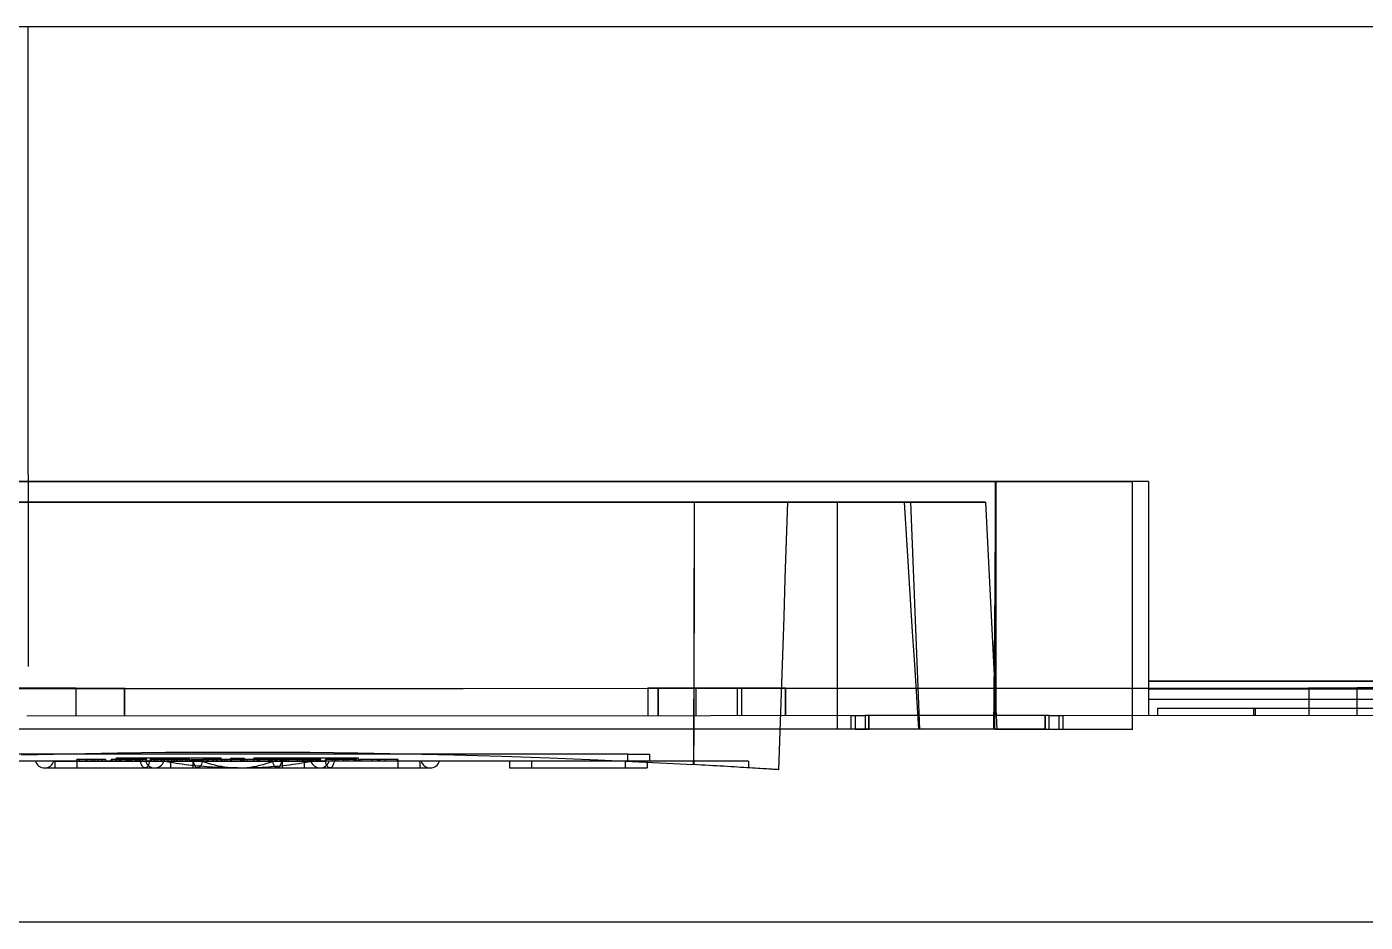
# Model space of a CAD drawing. Extents: x 0 to 320, y 0 to 390.
# Drawn here: x 62.2 to 159.4, y 0 to 65 of the extents above; entities that cross this region are included whole.
import ezdxf

# ---------------------------------------------------------------- set-up
doc = ezdxf.new("R2010")
doc.units = 0
doc.layers.add('-15N-THT. THIẾT BỊ ĐÓNG MỞ', color=40, linetype='CONTINUOUS')

# ---------------------------------------------------------------- blocks, each defined once
blk = doc.blocks.new('06 - N - SC VSD CHIẾU TRÊN ATV630C11~C16N4')
at = {"layer": '-15N-THT. THIẾT BỊ ĐÓNG MỞ'}
for p, q in [((160, 65), (-160, 65)), ((-97.672, 37.143), (-97.685, 65)), ((-97.668, 27.857), (-97.672, 37.143)), ((-149.688, 32.002), (-27.399, 32.002)), ((-16.337, 31.999), (-149.687, 31.999)), ((-137.738, 31.999), (-27.389, 31.999)), ((-27.44, 32.002), (-137.694, 32.002)), ((-27.558, 13.999), (-27.389, 31.999)), ((-27.446, 29.431), (-27.44, 32.002)), ((-27.44, 32.002), (-26.547, 32.002)), ((-25.424, 32.002), (-27.399, 32.002)), ((-27.395, 14.997), (-27.399, 32.002)), ((-25.185, 31.999), (-27.389, 31.999)), ((-26.547, 32.002), (-26.103, 32.002)), ((-26.103, 32.002), (-24.791, 32.002)), ((-24.937, 32.002), (-25.424, 32.002)), ((-24.754, 31.999), (-25.185, 31.999)), ((-23.981, 32.002), (-24.937, 32.002)), ((-24.791, 32.002), (-24.363, 32.002)), ((-24.328, 31.999), (-24.754, 31.999)), ((-24.363, 32.002), (-23.942, 32.002)), ((-23.909, 31.999), (-24.328, 31.999)), ((-23.512, 32.002), (-23.981, 32.002)), ((-23.942, 32.002), (-23.527, 32.002)), ((-23.496, 31.999), (-23.909, 31.999)), ((-23.527, 32.002), (-23.12, 32.002)), ((-23.051, 32.002), (-23.512, 32.002)), ((-23.092, 31.999), (-23.496, 31.999)), ((-23.12, 32.002), (-22.722, 32.002)), ((-22.696, 31.999), (-23.092, 31.999)), ((-22.599, 32.002), (-23.051, 32.002)), ((-22.722, 32.002), (-22.334, 32.002)), ((-22.309, 31.999), (-22.696, 31.999)), ((-22.157, 32.002), (-22.599, 32.002)), ((-22.334, 32.002), (-21.956, 32.002)), ((-21.933, 31.999), (-22.309, 31.999)), ((-21.725, 32.002), (-22.157, 32.002)), ((-21.956, 32.002), (-21.588, 32.002)), ((-21.568, 31.999), (-21.933, 31.999)), ((-21.305, 32.002), (-21.725, 32.002)), ((-21.588, 32.002), (-21.233, 32.002)), ((-21.214, 31.999), (-21.568, 31.999)), ((-20.897, 32.002), (-21.305, 32.002)), ((-21.233, 32.002), (-20.89, 32.002)), ((-20.873, 31.999), (-21.214, 31.999)), ((-20.502, 32.002), (-20.897, 32.002)), ((-20.89, 32.002), (-20.56, 32.002)), ((-20.545, 31.999), (-20.873, 31.999)), ((-20.56, 32.002), (-20.244, 32.002)), ((-20.23, 31.999), (-20.545, 31.999)), ((-20.121, 32.002), (-20.502, 32.002)), ((-20.244, 32.002), (-19.943, 32.002)), ((-19.93, 31.999), (-20.23, 31.999)), ((-19.755, 32.002), (-20.121, 32.002)), ((-19.943, 32.002), (-19.657, 32.002)), ((-19.646, 31.999), (-19.93, 31.999)), ((-19.404, 32.002), (-19.755, 32.002)), ((-19.657, 32.002), (-19.386, 32.002)), ((-19.376, 31.999), (-19.646, 31.999)), ((-19.069, 32.002), (-19.404, 32.002)), ((-19.386, 32.002), (-19.131, 32.002)), ((-19.123, 31.999), (-19.376, 31.999)), ((-19.131, 32.002), (-18.894, 32.002)), ((-18.887, 31.999), (-19.123, 31.999)), ((-18.751, 32.002), (-19.069, 32.002)), ((-18.894, 32.002), (-18.673, 32.002)), ((-18.667, 31.999), (-18.887, 31.999)), ((-18.45, 32.002), (-18.751, 32.002)), ((-18.673, 32.002), (-18.47, 32.002)), ((-18.465, 31.999), (-18.667, 31.999)), ((-18.47, 32.002), (-18.285, 32.002)), ((-18.281, 31.999), (-18.465, 31.999)), ((-18.167, 32.002), (-18.45, 32.002)), ((-18.285, 32.002), (-18.119, 32.002)), ((-18.116, 31.999), (-18.281, 31.999)), ((-17.903, 32.002), (-18.167, 32.002)), ((-18.119, 32.002), (-17.972, 32.002)), ((-17.969, 31.999), (-18.116, 31.999)), ((-17.972, 32.002), (-17.843, 32.002)), ((-17.841, 31.999), (-17.969, 31.999)), ((-17.658, 32.002), (-17.903, 32.002)), ((-17.843, 32.002), (-17.734, 32.002)), ((-17.733, 31.999), (-17.841, 31.999)), ((-17.734, 32.002), (-17.644, 32.002)), ((-17.644, 31.999), (-17.733, 31.999)), ((-17.433, 32.002), (-17.658, 32.002)), ((-17.644, 32.002), (-17.575, 32.002)), ((-17.574, 31.999), (-17.644, 31.999)), ((-17.575, 32.002), (-17.525, 32.002)), ((-17.524, 31.999), (-17.574, 31.999)), ((-17.525, 32.002), (-17.495, 32.002)), ((-17.495, 31.999), (-17.524, 31.999)), ((-17.495, 32.002), (-17.485, 32.002)), ((-17.485, 31.999), (-17.495, 31.999)), ((-17.485, 13.999), (-17.485, 32.002)), ((-17.228, 32.002), (-17.433, 32.002)), ((-17.043, 32.002), (-17.228, 32.002)), ((-16.879, 32.002), (-17.043, 32.002)), ((-16.736, 32.002), (-16.879, 32.002)), ((-16.615, 32.002), (-16.736, 32.002)), ((-16.515, 32.002), (-16.615, 32.002)), ((-16.438, 32.002), (-16.515, 32.002)), ((-16.382, 32.002), (-16.438, 32.002)), ((-16.349, 32.002), (-16.382, 32.002)), ((-16.338, 32.002), (-16.349, 32.002)), ((-16.338, 32.002), (-16.333, 15)), ((-132.5, 30.499), (-32.411, 30.499)), ((-34.083, 30.502), (-130.773, 30.502)), ((-49.285, 30.499), (-115.728, 30.499)), ((-49.346, 11.441), (-49.307, 30.502)), ((-49.307, 30.502), (-47.5, 30.502)), ((-49.292, 27.777), (-49.285, 30.499)), ((-47.483, 30.499), (-49.285, 30.499)), ((-47.5, 30.502), (-47.208, 30.502)), ((-47.192, 30.499), (-47.483, 30.499)), ((-47.208, 30.502), (-46.637, 30.502)), ((-46.623, 30.499), (-47.192, 30.499)), ((-46.637, 30.502), (-46.36, 30.502)), ((-46.347, 30.499), (-46.623, 30.499)), ((-46.36, 30.502), (-46.088, 30.502)), ((-46.076, 30.499), (-46.347, 30.499)), ((-46.088, 30.502), (-45.823, 30.502)), ((-45.812, 30.499), (-46.076, 30.499)), ((-45.823, 30.502), (-45.565, 30.502)), ((-45.555, 30.499), (-45.812, 30.499)), ((-45.565, 30.502), (-45.315, 30.502)), ((-45.305, 30.499), (-45.555, 30.499)), ((-45.315, 30.502), (-45.072, 30.502)), ((-45.063, 30.499), (-45.305, 30.499)), ((-45.072, 30.502), (-44.838, 30.502)), ((-44.83, 30.499), (-45.063, 30.499)), ((-44.838, 30.502), (-44.613, 30.502)), ((-44.606, 30.499), (-44.83, 30.499)), ((-44.613, 30.502), (-44.397, 30.502)), ((-44.391, 30.499), (-44.606, 30.499)), ((-44.397, 30.502), (-44.192, 30.502)), ((-44.186, 30.499), (-44.391, 30.499)), ((-44.192, 30.502), (-43.996, 30.502)), ((-43.991, 30.499), (-44.186, 30.499)), ((-43.996, 30.502), (-43.812, 30.502)), ((-43.807, 30.5), (-43.991, 30.499)), ((-43.812, 30.502), (-43.638, 30.502)), ((-43.634, 30.5), (-43.807, 30.5)), ((-43.638, 30.502), (-43.476, 30.502)), ((-43.472, 30.5), (-43.634, 30.5)), ((-43.476, 30.502), (-43.325, 30.502)), ((-43.322, 30.5), (-43.472, 30.5)), ((-43.325, 30.502), (-43.187, 30.502)), ((-43.184, 30.5), (-43.322, 30.5)), ((-43.187, 30.502), (-43.061, 30.502)), ((-43.059, 30.5), (-43.184, 30.5)), ((-43.061, 30.502), (-42.947, 30.502)), ((-42.945, 30.5), (-43.059, 30.5)), ((-42.947, 30.502), (-42.846, 30.502)), ((-42.845, 30.5), (-42.945, 30.5)), ((-42.846, 30.502), (-42.759, 30.502)), ((-42.758, 30.5), (-42.845, 30.5)), ((-42.759, 30.502), (-42.684, 30.502)), ((-42.684, 30.5), (-42.758, 30.5)), ((-42.684, 30.502), (-42.623, 30.502)), ((-42.623, 30.5), (-42.684, 30.5)), ((-42.623, 30.502), (-42.575, 30.502)), ((-42.575, 30.5), (-42.623, 30.5)), ((-42.608, 27.726), (-42.514, 30.502)), ((-42.575, 30.502), (-42.541, 30.502)), ((-42.541, 30.5), (-42.575, 30.5)), ((-42.541, 30.502), (-42.521, 30.502)), ((-42.521, 30.5), (-42.541, 30.5)), ((-42.521, 30.502), (-42.514, 30.502)), ((-42.514, 30.5), (-42.521, 30.5)), ((-38.935, 30.502), (-38.935, 14.002)), ((-38.935, 30.502), (-28.176, 30.502)), ((-28.176, 30.501), (-38.935, 30.501)), ((-33.29, 30.502), (-34.083, 30.502)), ((-34.083, 30.502), (-33.933, 28.145)), ((-33.623, 30.499), (-32.96, 13.999)), ((-33.028, 30.502), (-33.29, 30.502)), ((-32.007, 30.502), (-33.028, 30.502)), ((-32.411, 30.499), (-32.174, 30.499)), ((-32.174, 30.499), (-31.482, 30.499)), ((-31.761, 30.502), (-32.007, 30.502)), ((-31.284, 30.502), (-31.761, 30.502)), ((-31.482, 30.499), (-31.259, 30.499)), ((-31.053, 30.502), (-31.284, 30.502)), ((-31.259, 30.499), (-30.829, 30.499)), ((-30.829, 30.502), (-31.053, 30.502)), ((-30.611, 30.502), (-30.829, 30.502)), ((-30.829, 30.499), (-30.622, 30.499)), ((-30.622, 30.499), (-30.421, 30.499)), ((-30.4, 30.502), (-30.611, 30.502)), ((-30.421, 30.499), (-30.227, 30.499)), ((-30.196, 30.502), (-30.4, 30.502)), ((-30.227, 30.499), (-30.039, 30.499)), ((-30.001, 30.502), (-30.196, 30.502)), ((-30.039, 30.499), (-29.859, 30.499)), ((-29.813, 30.502), (-30.001, 30.502)), ((-29.859, 30.499), (-29.686, 30.499)), ((-29.634, 30.502), (-29.813, 30.502)), ((-29.686, 30.499), (-29.521, 30.499)), ((-29.465, 30.502), (-29.634, 30.502)), ((-29.521, 30.499), (-29.364, 30.499)), ((-29.304, 30.502), (-29.465, 30.502)), ((-29.364, 30.499), (-29.216, 30.499)), ((-29.153, 30.502), (-29.304, 30.502)), ((-29.216, 30.499), (-29.077, 30.499)), ((-29.012, 30.502), (-29.153, 30.502)), ((-29.077, 30.499), (-28.947, 30.499)), ((-28.881, 30.502), (-29.012, 30.502)), ((-28.947, 30.499), (-28.826, 30.499)), ((-28.761, 30.502), (-28.881, 30.502)), ((-28.826, 30.499), (-28.715, 30.499)), ((-28.651, 30.502), (-28.761, 30.502)), ((-28.715, 30.499), (-28.614, 30.499)), ((-28.552, 30.502), (-28.651, 30.502)), ((-28.614, 30.499), (-28.523, 30.499)), ((-28.465, 30.502), (-28.552, 30.502)), ((-28.523, 30.499), (-28.442, 30.499)), ((-28.388, 30.502), (-28.465, 30.502)), ((-28.442, 30.499), (-28.372, 30.499)), ((-28.324, 30.502), (-28.388, 30.502)), ((-28.372, 30.499), (-28.312, 30.499)), ((-28.27, 30.502), (-28.324, 30.502)), ((-28.312, 30.499), (-28.263, 30.5)), ((-28.229, 30.502), (-28.27, 30.502)), ((-28.263, 30.5), (-28.225, 30.5)), ((-28.199, 30.502), (-28.229, 30.502)), ((-28.225, 30.5), (-28.197, 30.5)), ((-28.181, 30.502), (-28.199, 30.502)), ((-28.197, 30.5), (-28.181, 30.5)), ((-28.176, 30.502), (-28.181, 30.502)), ((-28.181, 30.5), (-28.176, 30.5)), ((-28.176, 30.502), (-28.176, 30.502)), ((-28.176, 30.502), (-27.339, 14.002)), ((-27.458, 24.288), (-27.446, 29.431)), ((-97.664, 18.571), (-97.668, 27.857)), ((-49.3, 25.054), (-49.292, 27.777)), ((-42.702, 24.95), (-42.608, 27.726)), ((-33.933, 28.145), (-33.782, 25.788)), ((-33.782, 25.788), (-33.631, 23.431)), ((-49.307, 22.331), (-49.3, 25.054)), ((-42.795, 22.173), (-42.702, 24.95)), ((-33.631, 23.431), (-33.481, 21.074)), ((-27.464, 21.717), (-27.458, 24.288)), ((-49.315, 19.609), (-49.307, 22.331)), ((-42.889, 19.397), (-42.795, 22.173)), ((-27.47, 19.145), (-27.464, 21.717)), ((-33.481, 21.074), (-33.33, 18.717)), ((-49.322, 16.886), (-49.315, 19.609)), ((-42.983, 16.62), (-42.889, 19.397)), ((-33.33, 18.717), (-33.179, 16.36)), ((-27.483, 14.002), (-27.47, 19.145)), ((-16.333, 17.493), (149.686, 17.576)), ((149.687, 17.575), (-16.333, 17.493)), ((-145.142, 16.93), (144.7, 17.074)), ((-94.185, 16.987), (-117.432, 16.98)), ((-94.185, 15), (-94.185, 17.005)), ((-94.184, 14.973), (-94.185, 16.973)), ((-94.184, 14.972), (-94.185, 16.972)), ((-94.184, 14.972), (-94.185, 16.972)), ((-94.184, 14.976), (-94.184, 16.976)), ((-94.184, 14.976), (-94.184, 16.976)), ((-94.184, 14.975), (-94.184, 16.975)), ((-94.184, 14.975), (-94.184, 16.975)), ((-94.184, 14.974), (-94.184, 16.974)), ((-94.184, 14.974), (-94.184, 16.974)), ((-94.184, 14.973), (-94.184, 16.973)), ((-90.685, 17.006), (-90.685, 15.001)), ((-90.685, 16.973), (-52.685, 16.983)), ((-90.684, 14.974), (-90.685, 16.974)), ((-90.684, 14.973), (-90.685, 16.973)), ((-90.685, 16.973), (-90.684, 14.973)), ((-90.684, 14.973), (-90.685, 16.973)), ((-90.685, 16.973), (-90.684, 14.973)), ((-90.684, 14.977), (-90.684, 16.977)), ((-90.684, 16.977), (-90.684, 14.977)), ((-90.684, 14.977), (-90.684, 16.977)), ((-90.684, 16.977), (-90.684, 14.977)), ((-90.684, 14.976), (-90.684, 16.976)), ((-90.684, 16.976), (-90.684, 14.976)), ((-90.684, 14.976), (-90.684, 16.976)), ((-90.684, 16.976), (-90.684, 14.976)), ((-90.684, 14.975), (-90.684, 16.975)), ((-90.684, 16.975), (-90.684, 14.975)), ((-90.684, 14.975), (-90.684, 16.975)), ((-90.684, 16.975), (-90.684, 14.975)), ((-90.684, 16.974), (-90.684, 14.974)), ((-90.684, 14.974), (-90.684, 16.974)), ((-90.684, 16.974), (-90.684, 14.974)), ((-52.685, 17.016), (-52.685, 15.011)), ((-52.685, 16.984), (-52.684, 14.984)), ((-52.685, 16.984), (-52.684, 14.984)), ((-52.685, 16.983), (-52.684, 14.983)), ((-52.685, 16.983), (-52.684, 14.983)), ((-52.685, 16.983), (-52.684, 14.983)), ((-52.685, 16.983), (-52.684, 14.983)), ((-52.684, 16.987), (-52.684, 14.987)), ((-52.684, 16.987), (-52.684, 14.987)), ((-52.684, 16.987), (-52.684, 14.987)), ((-52.684, 16.987), (-52.684, 14.987)), ((-52.684, 16.986), (-52.684, 14.986)), ((-52.684, 16.986), (-52.684, 14.986)), ((-52.684, 16.986), (-52.684, 14.986)), ((-52.684, 16.986), (-52.684, 14.986)), ((-52.684, 16.985), (-52.684, 14.985)), ((-52.684, 16.985), (-52.684, 14.985)), ((-52.684, 16.985), (-52.684, 14.985)), ((-52.684, 16.985), (-52.684, 14.985)), ((-52.684, 16.984), (-52.684, 14.984)), ((-52.684, 16.984), (-52.684, 14.984)), ((-51.932, 15.007), (-51.933, 17.007)), ((-51.933, 17.006), (-51.932, 15.006)), ((-49.33, 14.164), (-49.322, 16.886)), ((-49.185, 15.013), (-49.185, 17.017)), ((-49.185, 15.012), (-49.185, 17.013)), ((-46.185, 16.999), (-49.185, 16.998)), ((-49.184, 14.985), (-49.185, 16.985)), ((-49.184, 14.984), (-49.185, 16.984)), ((-49.184, 14.984), (-49.185, 16.984)), ((-49.184, 14.988), (-49.184, 16.988)), ((-49.184, 14.988), (-49.184, 16.988)), ((-49.184, 14.987), (-49.184, 16.987)), ((-49.184, 14.987), (-49.184, 16.987)), ((-49.184, 14.986), (-49.184, 16.986)), ((-49.184, 14.986), (-49.184, 16.986)), ((-49.184, 14.985), (-49.184, 16.985)), ((-46.185, 15.013), (-46.185, 17.018)), ((-46.184, 14.985), (-46.185, 16.985)), ((-46.184, 14.985), (-46.185, 16.985)), ((-46.184, 14.984), (-46.185, 16.984)), ((-46.184, 14.989), (-46.184, 16.989)), ((-46.184, 14.988), (-46.184, 16.988)), ((-46.184, 14.988), (-46.184, 16.988)), ((-46.184, 14.987), (-46.184, 16.987)), ((-46.184, 14.987), (-46.184, 16.987)), ((-46.184, 14.986), (-46.184, 16.986)), ((-46.184, 14.986), (-46.184, 16.986)), ((-45.85, 15.008), (-45.85, 17.008)), ((-43.077, 13.844), (-42.983, 16.62)), ((-42.685, 17.019), (-42.685, 15.013)), ((-42.685, 16.985), (-4.685, 16.995)), ((-42.684, 14.986), (-42.685, 16.986)), ((-42.685, 16.986), (-42.684, 14.986)), ((-42.684, 14.986), (-42.685, 16.986)), ((-42.685, 16.986), (-42.684, 14.986)), ((-42.684, 14.985), (-42.685, 16.985)), ((-42.685, 16.985), (-42.684, 14.985)), ((-42.684, 14.99), (-42.684, 16.99)), ((-42.684, 16.99), (-42.684, 14.99)), ((-42.684, 14.989), (-42.684, 16.989)), ((-42.684, 16.989), (-42.684, 14.989)), ((-42.684, 14.989), (-42.684, 16.989)), ((-42.684, 16.989), (-42.684, 14.989)), ((-42.684, 14.988), (-42.684, 16.988)), ((-42.684, 16.988), (-42.684, 14.988)), ((-42.684, 14.988), (-42.684, 16.988)), ((-42.684, 16.988), (-42.684, 14.988)), ((-42.684, 14.987), (-42.684, 16.987)), ((-42.684, 16.987), (-42.684, 14.987)), ((-42.684, 14.987), (-42.684, 16.987)), ((-42.684, 16.987), (-42.684, 14.987)), ((149.687, 16.99), (-16.333, 16.907)), ((-4.685, 17.029), (-4.685, 15.023)), ((-4.685, 16.996), (-4.684, 14.996)), ((-4.685, 16.996), (-4.684, 14.996)), ((-4.685, 16.996), (-4.684, 14.996)), ((-4.685, 16.996), (-4.684, 14.996)), ((-4.685, 16.995), (-4.684, 14.995)), ((-4.685, 16.995), (-4.684, 14.995)), ((-4.684, 17), (-4.684, 15)), ((-4.684, 17), (-4.684, 15)), ((-4.684, 16.999), (-4.684, 14.999)), ((-4.684, 16.999), (-4.684, 14.999)), ((-4.684, 16.999), (-4.684, 14.999)), ((-4.684, 16.999), (-4.684, 14.999)), ((-4.684, 16.998), (-4.684, 14.998)), ((-4.684, 16.998), (-4.684, 14.998)), ((-4.684, 16.998), (-4.684, 14.998)), ((-4.684, 16.998), (-4.684, 14.998)), ((-4.684, 16.997), (-4.684, 14.997)), ((-4.684, 16.997), (-4.684, 14.997)), ((-4.684, 16.997), (-4.684, 14.997)), ((-4.684, 16.997), (-4.684, 14.997)), ((-1.185, 15.024), (-1.185, 17.03)), ((-1.185, 15.025), (-1.185, 17.028)), ((1.815, 17.012), (-1.185, 17.011)), ((-1.184, 14.997), (-1.185, 16.997)), ((-1.184, 14.997), (-1.185, 16.997)), ((-1.184, 14.996), (-1.185, 16.996)), ((-1.184, 15.001), (-1.184, 17.001)), ((-1.184, 15), (-1.184, 17)), ((-1.184, 15), (-1.184, 17)), ((-1.184, 14.999), (-1.184, 16.999)), ((-1.184, 14.999), (-1.184, 16.999)), ((-1.184, 14.998), (-1.184, 16.998)), ((-1.184, 14.998), (-1.184, 16.998)), ((-33.179, 16.36), (-33.029, 14.002)), ((149.687, 16.247), (-16.333, 16.164)), ((98.411, 15.02), (-97.782, 14.968)), ((-37.935, 15.002), (-37.935, 14.001)), ((-37.635, 15.001), (-37.635, 15.002)), ((-37.635, 15.002), (-37.635, 14.001)), ((-36.915, 15.001), (-36.915, 14.001)), ((-36.901, 15.002), (-36.901, 14.002)), ((-23.559, 15.002), (-36.901, 15.002)), ((-36.642, 15.001), (-36.642, 14.001)), ((-36.636, 14.002), (-36.636, 15.002)), ((-23.824, 15.002), (-23.824, 14.002)), ((-23.824, 14.001), (-23.824, 15.001)), ((-23.559, 15.002), (-23.559, 14.002)), ((-23.531, 14.001), (-23.531, 15.001)), ((-22.835, 15.002), (-22.835, 14.001)), ((-22.535, 14.001), (-22.535, 15.002)), ((-16.332, 15.005), (-16.332, 15.005)), ((-15.685, 15.511), (-15.685, 15.011)), ((-15.685, 15.511), (-15.685, 15.511)), ((-15.685, 15.011), (-15.685, 15.011)), ((-8.712, 15.514), (-8.712, 15.014)), ((9.319, 15.517), (-8.589, 15.513)), ((-8.589, 15.513), (-8.589, 15.013)), ((-27.483, 14.002), (-137.653, 14.002)), ((-49.337, 11.441), (-49.33, 14.164)), ((-43.171, 11.068), (-43.077, 13.844)), ((-23.824, 14.002), (-36.636, 14.002)), ((-27.483, 14.002), (-25.697, 14.002)), ((-27.339, 14.002), (-27.339, 14.002)), ((-25.697, 14.002), (-25.258, 14.002)), ((-25.258, 14.002), (-23.553, 14.002)), ((-23.553, 14.002), (-23.145, 14.002)), ((-23.145, 14.002), (-22.355, 14.002)), ((-22.355, 14.002), (-21.975, 14.002)), ((-21.975, 14.002), (-21.249, 14.002)), ((-21.249, 14.002), (-20.905, 14.002)), ((-20.905, 14.002), (-20.574, 14.002)), ((-20.574, 14.002), (-20.256, 14.002)), ((-20.256, 14.002), (-19.954, 14.002)), ((-19.954, 14.002), (-19.666, 14.002)), ((-19.666, 14.002), (-19.394, 14.002)), ((-19.394, 14.002), (-19.139, 14.002)), ((-19.139, 14.002), (-18.9, 14.002)), ((-18.9, 14.002), (-18.678, 14.002)), ((-18.678, 14.002), (-18.475, 14.002)), ((-18.475, 14.002), (-18.289, 14.002)), ((-18.289, 14.002), (-18.122, 14.002)), ((-18.122, 14.002), (-17.974, 14.002)), ((-17.974, 14.002), (-17.845, 14.002)), ((-17.845, 14.002), (-17.735, 14.002)), ((-17.735, 14.002), (-17.645, 14.002)), ((-17.645, 14.002), (-17.575, 14.002)), ((-17.575, 14.002), (-17.525, 14.002)), ((-17.525, 14.002), (-17.495, 14.002)), ((-17.495, 14.002), (-17.485, 14.002)), ((-47.311, 11.702), (-117.649, 11.702)), ((-54.138, 12.202), (-110.809, 12.202)), ((-98.166, 12.152), (-94.678, 12.233)), ((-95.814, 11.7), (-95.797, 11.7)), ((-95.797, 11.7), (-95.748, 11.7)), ((-95.748, 11.7), (-95.666, 11.7)), ((-95.735, 11.701), (-95.735, 11.701)), ((-95.735, 11.701), (-95.735, 11.201)), ((-95.666, 11.7), (-95.552, 11.7)), ((-95.552, 11.7), (-95.406, 11.7)), ((-95.406, 11.7), (-95.228, 11.7)), ((-95.228, 11.7), (-95.018, 11.7)), ((-95.018, 11.7), (-94.778, 11.7)), ((-94.778, 11.7), (-94.508, 11.7)), ((-94.678, 12.233), (-91.19, 12.294)), ((-94.508, 11.7), (-94.208, 11.7)), ((-94.208, 11.7), (-93.879, 11.7)), ((-93.168, 11.802), (-94.157, 11.802)), ((-94.157, 11.702), (-94.157, 11.802)), ((-94.135, 11.701), (-94.135, 11.201)), ((-93.942, 11.702), (-93.942, 11.802)), ((-93.879, 11.7), (-93.522, 11.7)), ((-93.522, 11.7), (-93.138, 11.7)), ((-93.459, 11.802), (-93.459, 11.802)), ((-93.459, 11.802), (-93.459, 11.802)), ((-93.459, 11.802), (-93.459, 11.802)), ((-93.459, 11.702), (-93.459, 11.802)), ((-93.459, 11.702), (-93.459, 11.702)), ((-93.427, 11.702), (-93.427, 11.802)), ((-93.427, 11.802), (-93.427, 11.802)), ((-93.427, 11.702), (-93.427, 11.702)), ((-93.427, 11.702), (-93.427, 11.702)), ((-93.138, 11.802), (-93.168, 11.802)), ((-92.834, 11.802), (-93.138, 11.802)), ((-93.138, 11.7), (-92.728, 11.7)), ((-93.037, 11.702), (-93.037, 11.802)), ((-92.868, 11.702), (-92.868, 11.802)), ((-92.834, 11.802), (-92.834, 11.802)), ((-92.834, 11.802), (-92.834, 11.802)), ((-92.834, 11.802), (-92.834, 11.802)), ((-92.834, 11.802), (-92.834, 11.802)), ((-92.834, 11.802), (-92.834, 11.802)), ((-92.834, 11.802), (-92.834, 11.802)), ((-92.051, 11.802), (-92.834, 11.802)), ((-92.834, 11.702), (-92.834, 11.802)), ((-92.834, 11.702), (-92.834, 11.702)), ((-92.834, 11.702), (-92.834, 11.702)), ((-92.834, 11.702), (-92.834, 11.702)), ((-92.834, 11.702), (-92.834, 11.702)), ((-92.834, 11.702), (-92.834, 11.702)), ((-92.834, 11.702), (-92.834, 11.702)), ((-92.728, 11.7), (-92.293, 11.7)), ((-92.607, 11.702), (-92.607, 11.802)), ((-92.322, 11.702), (-92.322, 11.802)), ((-92.293, 11.7), (-91.833, 11.7)), ((-92.051, 11.802), (-92.051, 11.802)), ((-92.051, 11.802), (-92.051, 11.802)), ((-92.051, 11.802), (-92.051, 11.802)), ((-92.051, 11.802), (-92.051, 11.802)), ((-92.051, 11.702), (-92.051, 11.802)), ((-92.051, 11.702), (-92.051, 11.702)), ((-92.051, 11.702), (-92.051, 11.702)), ((-92.051, 11.702), (-92.051, 11.702)), ((-92.051, 11.702), (-92.051, 11.702)), ((-91.833, 11.7), (-91.35, 11.7)), ((-91.611, 11.802), (-91.665, 11.802)), ((-91.665, 11.702), (-91.665, 11.802)), ((-91.664, 11.702), (-91.664, 11.802)), ((-91.621, 11.702), (-91.621, 11.802)), ((-91.591, 11.802), (-91.611, 11.802)), ((-91.607, 11.702), (-91.607, 11.802)), ((-91.599, 11.702), (-91.599, 11.802)), ((-91.187, 11.802), (-91.591, 11.802)), ((-91.59, 11.802), (-91.59, 11.802)), ((-91.59, 11.802), (-91.59, 11.802)), ((-91.59, 11.802), (-91.59, 11.802)), ((-91.59, 11.802), (-91.59, 11.802)), ((-91.59, 11.702), (-91.59, 11.802)), ((-91.59, 11.702), (-91.59, 11.702)), ((-91.59, 11.702), (-91.59, 11.702)), ((-91.59, 11.702), (-91.59, 11.702)), ((-91.35, 11.7), (-90.846, 11.7)), ((-91.312, 11.802), (-91.312, 11.802)), ((-91.312, 11.802), (-91.312, 11.802)), ((-91.312, 11.802), (-91.312, 11.802)), ((-91.312, 11.802), (-91.312, 11.802)), ((-91.312, 11.702), (-91.312, 11.802)), ((-91.312, 11.702), (-91.312, 11.702)), ((-91.312, 11.702), (-91.312, 11.702)), ((-91.312, 11.702), (-91.312, 11.702)), ((-91.297, 11.702), (-91.297, 11.802)), ((-91.289, 11.702), (-91.289, 11.802)), ((-91.274, 11.9), (-91.285, 11.9)), ((-91.285, 11.7), (-91.285, 11.9)), ((-90.938, 11.9), (-91.274, 11.9)), ((-91.274, 11.7), (-91.274, 11.9)), ((-91.19, 12.294), (-87.702, 12.335)), ((-91.128, 11.802), (-91.187, 11.802)), ((-89.635, 11.802), (-91.128, 11.802)), ((-91.062, 11.7), (-91.062, 11.9)), ((-90.975, 11.702), (-90.975, 11.802)), ((-90.975, 11.702), (-90.675, 11.702)), ((-90.348, 11.9), (-90.938, 11.9)), ((-90.938, 11.7), (-90.938, 11.9)), ((-90.675, 11.702), (-90.644, 11.702)), ((-90.644, 11.702), (-90.217, 11.702)), ((-90.573, 11.702), (-90.573, 11.802)), ((-89.392, 11.9), (-90.513, 11.9)), ((-90.513, 11.7), (-90.513, 11.9)), ((-90.508, 11.702), (-90.508, 11.802)), ((-90.426, 11.702), (-90.426, 11.802)), ((-90.378, 11.702), (-90.378, 11.802)), ((-90.358, 11.7), (-90.358, 11.9)), ((-90.348, 11.7), (-90.348, 11.9)), ((-90.237, 11.702), (-90.237, 11.802)), ((-90.217, 11.702), (-90.187, 11.702)), ((-90.187, 11.702), (-89.892, 11.702)), ((-90.185, 11.7), (-90.185, 11.9)), ((-90.165, 11.702), (-90.165, 11.802)), ((-89.892, 11.702), (-89.892, 11.802)), ((-89.892, 11.7), (-89.265, 11.7)), ((-89.876, 11.702), (-89.876, 11.802)), ((-89.822, 11.802), (-89.822, 11.802)), ((-89.822, 11.802), (-89.822, 11.802)), ((-89.822, 11.802), (-89.822, 11.802)), ((-89.822, 11.802), (-89.822, 11.802)), ((-89.822, 11.702), (-89.822, 11.802)), ((-89.822, 11.702), (-89.822, 11.702)), ((-89.822, 11.702), (-89.822, 11.702)), ((-89.822, 11.702), (-89.822, 11.702)), ((-89.822, 11.702), (-89.822, 11.702)), ((-89.764, 11.7), (-89.764, 11.9)), ((-89.564, 11.802), (-89.635, 11.802)), ((-89.609, 11.7), (-89.609, 11.9)), ((-89.127, 11.802), (-89.564, 11.802)), ((-89.545, 11.802), (-89.545, 11.802)), ((-89.545, 11.802), (-89.545, 11.802)), ((-89.545, 11.802), (-89.545, 11.802)), ((-89.545, 11.802), (-89.545, 11.802)), ((-89.545, 11.702), (-89.545, 11.802)), ((-89.545, 11.702), (-89.545, 11.702)), ((-89.545, 11.702), (-89.545, 11.702)), ((-89.545, 11.702), (-89.545, 11.702)), ((-88.817, 11.9), (-89.392, 11.9)), ((-89.387, 11.7), (-89.387, 11.9)), ((-89.265, 11.7), (-88.617, 11.7)), ((-89.104, 11.802), (-89.127, 11.802)), ((-89.064, 11.802), (-89.104, 11.802)), ((-89.064, 11.702), (-89.064, 11.802)), ((-88.829, 11.802), (-88.829, 11.802)), ((-88.829, 11.802), (-88.829, 11.802)), ((-88.829, 11.802), (-88.829, 11.802)), ((-88.758, 11.802), (-88.829, 11.802)), ((-88.829, 11.702), (-88.829, 11.802)), ((-88.829, 11.702), (-88.829, 11.702)), ((-87.645, 11.9), (-88.817, 11.9)), ((-88.735, 11.802), (-88.758, 11.802)), ((-88.758, 11.702), (-88.758, 11.802)), ((-88.758, 11.802), (-88.758, 11.802)), ((-88.758, 11.702), (-88.758, 11.702)), ((-88.758, 11.702), (-88.758, 11.702)), ((-88.758, 11.702), (-88.758, 11.702)), ((-87.952, 11.802), (-88.735, 11.802)), ((-88.735, 11.702), (-88.735, 11.802)), ((-88.617, 11.7), (-87.95, 11.7)), ((-88.512, 11.702), (-88.512, 11.802)), ((-88.49, 11.702), (-88.49, 11.802)), ((-88.311, 11.802), (-88.311, 11.802)), ((-88.311, 11.802), (-88.311, 11.802)), ((-88.311, 11.802), (-88.311, 11.802)), ((-88.311, 11.802), (-88.311, 11.802)), ((-88.311, 11.702), (-88.311, 11.802)), ((-88.311, 11.702), (-88.311, 11.702)), ((-88.311, 11.702), (-88.311, 11.702)), ((-88.311, 11.702), (-88.311, 11.702)), ((-88.311, 11.702), (-88.311, 11.702)), ((-88.033, 11.802), (-88.033, 11.802)), ((-88.033, 11.802), (-88.033, 11.802)), ((-88.033, 11.802), (-88.033, 11.802)), ((-88.033, 11.702), (-88.033, 11.802)), ((-88.033, 11.702), (-88.033, 11.702)), ((-88.033, 11.702), (-88.033, 11.702)), ((-88.033, 11.702), (-88.033, 11.702)), ((-86.614, 11.802), (-87.952, 11.802)), ((-87.952, 11.702), (-87.952, 11.802)), ((-87.952, 11.702), (-87.952, 11.702)), ((-87.952, 11.702), (-86.894, 11.702)), ((-87.952, 11.702), (-87.952, 11.702)), ((-87.95, 11.7), (-86.568, 11.7)), ((-77.146, 11.67), (-87.823, 11.67)), ((-87.603, 11.632), (-87.823, 11.67)), ((-87.787, 11.702), (-87.787, 11.802)), ((-87.702, 12.335), (-84.214, 12.355)), ((-87.048, 11.9), (-87.645, 11.9)), ((-87.513, 11.702), (-87.513, 11.802)), ((-87.335, 11.701), (-87.335, 11.201)), ((-87.259, 11.702), (-87.259, 11.802)), ((-87.073, 11.802), (-87.073, 11.802)), ((-87.073, 11.802), (-87.073, 11.802)), ((-87.073, 11.802), (-87.073, 11.802)), ((-87.073, 11.702), (-87.073, 11.802)), ((-87.073, 11.702), (-87.073, 11.702)), ((-83.666, 11.9), (-87.048, 11.9)), ((-87.042, 11.702), (-87.042, 11.802)), ((-87.042, 11.702), (-87.042, 11.702)), ((-87.042, 11.702), (-87.042, 11.702)), ((-86.894, 11.702), (-86.891, 11.702)), ((-86.891, 11.702), (-86.887, 11.702)), ((-86.887, 11.702), (-86.887, 11.802)), ((-86.834, 11.702), (-86.834, 11.802)), ((-86.653, 11.702), (-86.653, 11.802)), ((-86.55, 11.802), (-86.614, 11.802)), ((-86.568, 11.7), (-85.857, 11.7)), ((-86.143, 11.802), (-86.55, 11.802)), ((-86.484, 11.702), (-86.484, 11.802)), ((-86.221, 11.702), (-86.221, 11.802)), ((-86.126, 11.802), (-86.143, 11.802)), ((-86.097, 11.802), (-86.126, 11.802)), ((-85.966, 11.802), (-86.122, 11.802)), ((-86.097, 11.702), (-86.097, 11.802)), ((-85.956, 11.802), (-85.966, 11.802)), ((-85.938, 11.802), (-85.956, 11.802)), ((-85.938, 11.702), (-85.938, 11.802)), ((-85.857, 11.7), (-83.67, 11.7)), ((-85.834, 11.802), (-85.782, 11.802)), ((-85.834, 11.702), (-85.834, 11.802)), ((-85.814, 11.702), (-85.814, 11.802)), ((-85.782, 11.802), (-85.768, 11.802)), ((-85.777, 11.802), (-85.777, 11.802)), ((-85.777, 11.802), (-85.777, 11.802)), ((-85.777, 11.802), (-85.777, 11.802)), ((-85.777, 11.802), (-85.777, 11.802)), ((-85.777, 11.702), (-85.777, 11.802)), ((-85.777, 11.702), (-85.777, 11.702)), ((-85.777, 11.702), (-85.777, 11.702)), ((-85.777, 11.702), (-85.777, 11.702)), ((-85.777, 11.702), (-85.777, 11.702)), ((-85.768, 11.802), (-85.214, 11.802)), ((-85.734, 11.701), (-85.734, 11.701)), ((-85.734, 11.701), (-85.734, 11.201)), ((-85.223, 11.702), (-85.223, 11.802)), ((-85.214, 11.802), (-85.188, 11.802)), ((-85.198, 11.702), (-85.198, 11.802)), ((-85.188, 11.802), (-84.939, 11.802)), ((-84.814, 11.589), (-85.044, 11.67)), ((-84.695, 11.802), (-84.999, 11.802)), ((-84.995, 11.802), (-84.995, 11.802)), ((-84.995, 11.802), (-84.995, 11.802)), ((-84.995, 11.802), (-84.995, 11.802)), ((-84.995, 11.702), (-84.995, 11.802)), ((-84.995, 11.702), (-84.995, 11.702)), ((-84.995, 11.702), (-84.995, 11.702)), ((-84.995, 11.702), (-84.995, 11.702)), ((-84.995, 11.702), (-84.995, 11.702)), ((-84.959, 11.702), (-84.959, 11.802)), ((-84.945, 11.702), (-84.945, 11.802)), ((-84.945, 11.702), (-84.236, 11.702)), ((-84.939, 11.702), (-84.939, 11.802)), ((-84.64, 11.802), (-84.694, 11.802)), ((-84.694, 11.702), (-84.694, 11.802)), ((-84.692, 11.702), (-84.692, 11.802)), ((-84.649, 11.702), (-84.649, 11.802)), ((-84.62, 11.802), (-84.64, 11.802)), ((-84.634, 11.702), (-84.634, 11.802)), ((-84.216, 11.802), (-84.62, 11.802)), ((-84.616, 11.702), (-84.616, 11.802)), ((-84.236, 11.702), (-84.236, 11.802)), ((-84.23, 11.702), (-84.23, 11.802)), ((-84.157, 11.802), (-84.216, 11.802)), ((-84.214, 12.355), (-80.725, 12.355)), ((-82.664, 11.802), (-84.157, 11.802)), ((-84.001, 11.702), (-84.001, 11.802)), ((-84.001, 11.702), (-83.703, 11.702)), ((-83.992, 11.7), (-83.992, 11.9)), ((-83.953, 11.702), (-83.953, 11.802)), ((-83.952, 11.702), (-83.952, 11.802)), ((-83.94, 11.7), (-83.94, 11.9)), ((-83.703, 11.702), (-83.673, 11.702)), ((-83.673, 11.702), (-83.246, 11.702)), ((-83.666, 11.7), (-83.666, 11.9)), ((-83.538, 11.702), (-83.538, 11.802)), ((-83.408, 11.702), (-83.408, 11.802)), ((-83.246, 11.702), (-83.215, 11.702)), ((-83.237, 11.802), (-83.237, 11.802)), ((-83.237, 11.802), (-83.237, 11.802)), ((-83.237, 11.802), (-83.237, 11.802)), ((-83.237, 11.802), (-83.237, 11.802)), ((-83.237, 11.702), (-83.237, 11.802)), ((-83.237, 11.702), (-83.237, 11.702)), ((-83.237, 11.702), (-83.237, 11.702)), ((-83.237, 11.702), (-83.237, 11.702)), ((-83.237, 11.702), (-83.237, 11.702)), ((-83.215, 11.702), (-82.92, 11.702)), ((-82.985, 11.9), (-82.985, 11.7)), ((-82.958, 11.802), (-82.958, 11.802)), ((-82.958, 11.802), (-82.958, 11.802)), ((-82.958, 11.802), (-82.958, 11.802)), ((-82.958, 11.802), (-82.958, 11.802)), ((-82.958, 11.702), (-82.958, 11.802)), ((-82.958, 11.702), (-82.958, 11.702)), ((-82.958, 11.702), (-82.958, 11.702)), ((-82.958, 11.702), (-82.958, 11.702)), ((-82.958, 11.702), (-82.958, 11.702)), ((-82.921, 11.7), (-79.218, 11.7)), ((-82.92, 11.702), (-82.92, 11.802)), ((-82.904, 11.702), (-82.904, 11.802)), ((-82.593, 11.802), (-82.664, 11.802)), ((-82.155, 11.802), (-82.593, 11.802)), ((-82.243, 11.802), (-82.243, 11.802)), ((-82.243, 11.802), (-82.243, 11.802)), ((-82.243, 11.702), (-82.243, 11.802)), ((-82.243, 11.702), (-82.243, 11.702)), ((-82.216, 11.802), (-82.216, 11.802)), ((-82.216, 11.702), (-82.216, 11.802)), ((-82.216, 11.702), (-82.216, 11.702)), ((-82.216, 11.702), (-82.216, 11.702)), ((-82.216, 11.702), (-82.216, 11.702)), ((-82.184, 11.802), (-82.184, 11.802)), ((-82.184, 11.702), (-82.184, 11.802)), ((-82.184, 11.702), (-82.184, 11.702)), ((-82.132, 11.802), (-82.155, 11.802)), ((-82.093, 11.802), (-82.132, 11.802)), ((-81.783, 11.802), (-82.093, 11.802)), ((-82.093, 11.702), (-82.093, 11.802)), ((-81.985, 11.9), (-81.985, 11.7)), ((-81.783, 11.802), (-81.783, 11.802)), ((-81.783, 11.802), (-81.783, 11.802)), ((-81.783, 11.802), (-81.783, 11.802)), ((-81.782, 11.802), (-81.783, 11.802)), ((-81.783, 11.702), (-81.783, 11.802)), ((-81.783, 11.702), (-81.783, 11.702)), ((-81.783, 11.702), (-81.783, 11.702)), ((-81.528, 11.802), (-81.782, 11.802)), ((-81.488, 11.802), (-81.528, 11.802)), ((-80.243, 11.802), (-81.488, 11.802)), ((-81.306, 11.802), (-81.306, 11.802)), ((-81.306, 11.802), (-81.306, 11.802)), ((-81.306, 11.802), (-81.306, 11.802)), ((-81.306, 11.702), (-81.306, 11.802)), ((-81.306, 11.702), (-81.306, 11.702)), ((-81.306, 11.702), (-81.306, 11.702)), ((-81.306, 11.702), (-81.306, 11.702)), ((-81.306, 11.702), (-81.306, 11.702)), ((-77.711, 11.9), (-81.303, 11.9)), ((-81.303, 11.7), (-81.303, 11.9)), ((-81.029, 11.7), (-81.029, 11.9)), ((-81.002, 11.802), (-81.002, 11.802)), ((-81.002, 11.802), (-81.002, 11.802)), ((-81.002, 11.802), (-81.002, 11.802)), ((-81.002, 11.802), (-81.002, 11.802)), ((-81.002, 11.702), (-81.002, 11.702)), ((-81.002, 11.702), (-81.002, 11.702)), ((-81.002, 11.702), (-81.002, 11.702)), ((-81.002, 11.702), (-81.002, 11.702)), ((-81.001, 11.702), (-81.001, 11.802)), ((-81.001, 11.702), (-81.001, 11.702)), ((-81.001, 11.702), (-81.001, 11.702)), ((-81.001, 11.702), (-81.001, 11.702)), ((-80.977, 11.7), (-80.977, 11.9)), ((-80.876, 11.702), (-80.876, 11.802)), ((-80.725, 12.355), (-77.237, 12.334)), ((-80.196, 11.802), (-80.243, 11.802)), ((-80.168, 11.802), (-80.197, 11.802)), ((-80.197, 11.702), (-80.197, 11.802)), ((-80.065, 11.802), (-80.196, 11.802)), ((-80.144, 11.802), (-80.168, 11.802)), ((-80.158, 11.702), (-80.158, 11.802)), ((-80.156, 11.589), (-79.925, 11.67)), ((-79.597, 11.802), (-80.144, 11.802)), ((-80.065, 11.802), (-80.065, 11.802)), ((-80.065, 11.802), (-80.065, 11.702)), ((-80.065, 11.802), (-80.065, 11.802)), ((-79.282, 11.802), (-80.065, 11.802)), ((-80.065, 11.802), (-80.065, 11.802)), ((-80.065, 11.802), (-80.065, 11.802)), ((-80.065, 11.702), (-80.065, 11.702)), ((-80.065, 11.702), (-80.065, 11.702)), ((-80.065, 11.702), (-80.065, 11.702)), ((-80.065, 11.702), (-80.065, 11.702)), ((-80.065, 11.702), (-80.065, 11.702)), ((-80.064, 11.802), (-80.064, 11.702)), ((-79.929, 11.702), (-79.929, 11.802)), ((-79.738, 11.702), (-79.738, 11.802)), ((-79.687, 11.702), (-79.687, 11.802)), ((-79.687, 11.702), (-78.93, 11.702)), ((-79.509, 11.802), (-79.597, 11.802)), ((-79.59, 11.702), (-79.59, 11.802)), ((-78.58, 11.802), (-79.509, 11.802)), ((-79.388, 11.702), (-79.388, 11.802)), ((-79.356, 11.702), (-79.356, 11.802)), ((-79.303, 11.702), (-79.303, 11.802)), ((-79.282, 11.802), (-79.282, 11.802)), ((-79.282, 11.802), (-79.282, 11.802)), ((-79.282, 11.802), (-79.282, 11.802)), ((-79.282, 11.702), (-79.282, 11.802)), ((-79.282, 11.702), (-79.282, 11.702)), ((-79.282, 11.702), (-79.282, 11.702)), ((-79.282, 11.702), (-79.282, 11.702)), ((-79.282, 11.702), (-79.282, 11.702)), ((-79.235, 11.701), (-79.235, 11.701)), ((-79.235, 11.701), (-79.235, 11.201)), ((-79.234, 11.702), (-79.234, 11.802)), ((-79.218, 11.7), (-78.499, 11.7)), ((-79.143, 11.702), (-79.143, 11.802)), ((-79.132, 11.702), (-79.132, 11.802)), ((-79.029, 11.702), (-79.029, 11.802)), ((-78.93, 11.702), (-78.93, 11.802)), ((-78.93, 11.702), (-78.227, 11.702)), ((-78.913, 11.802), (-78.913, 11.802)), ((-78.913, 11.802), (-78.913, 11.802)), ((-78.913, 11.802), (-78.913, 11.802)), ((-78.911, 11.802), (-78.913, 11.802)), ((-78.913, 11.702), (-78.913, 11.802)), ((-78.913, 11.702), (-78.913, 11.702)), ((-78.913, 11.702), (-78.913, 11.702)), ((-78.913, 11.702), (-78.913, 11.702)), ((-78.67, 11.802), (-78.911, 11.802)), ((-78.779, 11.702), (-78.779, 11.802)), ((-78.626, 11.802), (-78.67, 11.802)), ((-77.375, 11.802), (-78.626, 11.802)), ((-78.49, 11.802), (-78.58, 11.802)), ((-77.439, 11.802), (-78.49, 11.802)), ((-78.227, 11.702), (-78.189, 11.702)), ((-78.189, 11.702), (-77.989, 11.702)), ((-78.13, 11.702), (-78.13, 11.802)), ((-78.13, 11.802), (-78.13, 11.802)), ((-78.13, 11.802), (-78.13, 11.802)), ((-78.13, 11.702), (-78.13, 11.702)), ((-78.13, 11.702), (-78.13, 11.702)), ((-77.989, 11.702), (-77.989, 11.802)), ((-77.989, 11.702), (-77.792, 11.702)), ((-77.792, 11.702), (-77.792, 11.802)), ((-77.792, 11.702), (-77.737, 11.702)), ((-77.781, 11.702), (-77.781, 11.802)), ((-77.737, 11.702), (-77.728, 11.702)), ((-77.728, 11.702), (-77.644, 11.702)), ((-77.725, 11.702), (-77.725, 11.802)), ((-77.075, 11.9), (-77.711, 11.9)), ((-77.644, 11.702), (-77.644, 11.802)), ((-77.644, 11.702), (-77.17, 11.702)), ((-77.635, 11.701), (-77.635, 11.201)), ((-77.485, 11.702), (-77.485, 11.802)), ((-77.37, 11.802), (-77.439, 11.802)), ((-77.378, 11.702), (-77.378, 11.802)), ((-77.329, 11.802), (-77.375, 11.802)), ((-77.37, 11.702), (-77.37, 11.802)), ((-77.366, 11.632), (-77.146, 11.67)), ((-77.34, 11.702), (-77.34, 11.802)), ((-77.202, 11.802), (-77.329, 11.802)), ((-77.237, 12.334), (-73.748, 12.294)), ((-77.235, 11.702), (-77.235, 11.802)), ((-77.202, 11.802), (-77.202, 11.702)), ((-77.202, 11.802), (-77.202, 11.802)), ((-77.202, 11.802), (-77.202, 11.802)), ((-76.42, 11.802), (-77.202, 11.802)), ((-77.202, 11.802), (-77.202, 11.802)), ((-77.202, 11.802), (-77.202, 11.802)), ((-77.202, 11.802), (-77.202, 11.802)), ((-77.202, 11.702), (-77.202, 11.702)), ((-77.202, 11.702), (-77.202, 11.702)), ((-77.202, 11.702), (-77.202, 11.702)), ((-77.202, 11.702), (-77.202, 11.702)), ((-77.202, 11.702), (-77.202, 11.702)), ((-77.202, 11.702), (-77.202, 11.702)), ((-77.17, 11.702), (-77.17, 11.802)), ((-77.17, 11.702), (-77.042, 11.702)), ((-75.828, 11.9), (-77.075, 11.9)), ((-77.042, 11.702), (-77.042, 11.802)), ((-77.041, 11.7), (-76.881, 11.7)), ((-76.825, 11.802), (-77.022, 11.802)), ((-77.022, 11.802), (-77.022, 11.702)), ((-76.881, 11.7), (-76.094, 11.7)), ((-76.825, 11.702), (-76.825, 11.802)), ((-76.59, 11.802), (-76.684, 11.802)), ((-76.684, 11.802), (-76.684, 11.702)), ((-76.54, 11.802), (-76.59, 11.802)), ((-76.59, 11.702), (-76.59, 11.802)), ((-76.54, 11.702), (-76.54, 11.802)), ((-76.42, 11.802), (-76.42, 11.802)), ((-76.42, 11.702), (-76.42, 11.802)), ((-76.42, 11.702), (-76.42, 11.702)), ((-76.059, 11.802), (-76.096, 11.802)), ((-76.096, 11.702), (-76.096, 11.802)), ((-76.096, 11.802), (-76.096, 11.802)), ((-76.096, 11.802), (-76.096, 11.802)), ((-76.096, 11.802), (-76.096, 11.802)), ((-76.096, 11.702), (-76.096, 11.702)), ((-75.533, 11.7), (-76.094, 11.7)), ((-76.059, 11.802), (-76.059, 11.802)), ((-76.059, 11.802), (-76.059, 11.702)), ((-76.059, 11.802), (-76.059, 11.802)), ((-74.359, 11.802), (-76.059, 11.802)), ((-76.059, 11.702), (-76.059, 11.702)), ((-76.059, 11.702), (-76.059, 11.702)), ((-75.219, 11.9), (-75.828, 11.9)), ((-75.583, 11.7), (-75.583, 11.9)), ((-74.988, 11.7), (-75.533, 11.7)), ((-75.421, 11.702), (-75.421, 11.802)), ((-75.394, 11.702), (-75.394, 11.802)), ((-75.365, 11.702), (-75.365, 11.802)), ((-75.36, 11.7), (-75.36, 11.9)), ((-75.222, 11.702), (-75.222, 11.802)), ((-74.621, 11.9), (-75.219, 11.9)), ((-75.205, 11.7), (-75.205, 11.9)), ((-74.46, 11.7), (-74.988, 11.7)), ((-74.784, 11.7), (-74.784, 11.9)), ((-74.649, 11.702), (-74.649, 11.802)), ((-74.031, 11.9), (-74.621, 11.9)), ((-74.621, 11.7), (-74.621, 11.9)), ((-74.611, 11.7), (-74.611, 11.9)), ((-73.952, 11.7), (-74.46, 11.7)), ((-74.456, 11.7), (-74.456, 11.9)), ((-74.292, 11.802), (-74.359, 11.802)), ((-73.873, 11.802), (-74.292, 11.802)), ((-73.695, 11.9), (-74.031, 11.9)), ((-74.031, 11.7), (-74.031, 11.9)), ((-73.464, 11.7), (-73.952, 11.7)), ((-73.907, 11.7), (-73.907, 11.9)), ((-73.851, 11.802), (-73.873, 11.802)), ((-73.812, 11.802), (-73.851, 11.802)), ((-73.812, 11.702), (-73.812, 11.802)), ((-73.748, 12.294), (-70.26, 12.233)), ((-73.685, 11.9), (-73.695, 11.9)), ((-73.695, 11.7), (-73.695, 11.9)), ((-73.685, 11.7), (-73.685, 11.9)), ((-73.506, 11.802), (-73.632, 11.802)), ((-73.632, 11.702), (-73.632, 11.802)), ((-73.465, 11.802), (-73.506, 11.802)), ((-73.029, 11.802), (-73.465, 11.802)), ((-73.465, 11.702), (-73.465, 11.802)), ((-73.465, 11.802), (-73.465, 11.802)), ((-73.465, 11.802), (-73.465, 11.802)), ((-73.465, 11.802), (-73.465, 11.802)), ((-73.465, 11.702), (-73.465, 11.702)), ((-73.465, 11.702), (-73.465, 11.702)), ((-72.997, 11.7), (-73.464, 11.7)), ((-72.939, 11.802), (-73.029, 11.802)), ((-72.553, 11.7), (-72.997, 11.7)), ((-71.557, 11.802), (-72.939, 11.802)), ((-72.689, 11.702), (-72.689, 11.802)), ((-72.132, 11.7), (-72.553, 11.7)), ((-72.297, 11.702), (-72.297, 11.802)), ((-72.216, 11.702), (-72.216, 11.802)), ((-72.145, 11.702), (-72.145, 11.802)), ((-71.736, 11.7), (-72.132, 11.7)), ((-71.753, 11.702), (-71.753, 11.802)), ((-71.365, 11.7), (-71.736, 11.7)), ((-71.47, 11.802), (-71.557, 11.802)), ((-70.877, 11.802), (-71.47, 11.802)), ((-71.02, 11.7), (-71.365, 11.7)), ((-70.703, 11.7), (-71.02, 11.7)), ((-70.885, 11.802), (-70.885, 11.802)), ((-70.885, 11.802), (-70.885, 11.802)), ((-70.885, 11.802), (-70.885, 11.802)), ((-70.885, 11.702), (-70.885, 11.802)), ((-70.885, 11.702), (-70.885, 11.702)), ((-70.885, 11.702), (-70.885, 11.702)), ((-70.885, 11.702), (-70.885, 11.702)), ((-70.848, 11.802), (-70.877, 11.802)), ((-70.81, 11.802), (-70.848, 11.802)), ((-70.835, 11.701), (-70.835, 11.201)), ((-70.81, 11.702), (-70.81, 11.802)), ((-70.414, 11.7), (-70.703, 11.7)), ((-70.153, 11.7), (-70.414, 11.7)), ((-70.26, 12.233), (-66.773, 12.151)), ((-69.922, 11.7), (-70.153, 11.7)), ((-69.72, 11.7), (-69.922, 11.7)), ((-69.548, 11.7), (-69.72, 11.7)), ((-69.407, 11.7), (-69.548, 11.7)), ((-69.297, 11.7), (-69.407, 11.7)), ((-69.219, 11.7), (-69.297, 11.7)), ((-69.234, 11.701), (-69.234, 11.701)), ((-69.234, 11.701), (-69.234, 11.201)), ((-69.171, 11.7), (-69.219, 11.7)), ((-69.155, 11.7), (-69.171, 11.7)), ((-66.773, 12.151), (-63.286, 12.05)), ((-63.286, 12.05), (-59.8, 11.928)), ((-62.735, 11.7), (-62.735, 11.7)), ((-62.735, 11.701), (-62.735, 11.701)), ((-62.735, 11.701), (-62.735, 11.201)), ((-62.735, 11.7), (-62.735, 11.7)), ((-62.735, 11.7), (-62.735, 11.7)), ((-61.135, 11.701), (-61.135, 11.2)), ((-59.8, 11.928), (-56.314, 11.786)), ((-56.314, 11.786), (-52.829, 11.624)), ((-54.335, 11.701), (-54.335, 11.2)), ((-54.138, 11.702), (-54.138, 12.202)), ((-54.133, 11.701), (-54.133, 12.201)), ((-52.734, 11.7), (-52.734, 11.7)), ((-52.734, 11.701), (-52.734, 11.701)), ((-52.734, 11.701), (-52.734, 11.201)), ((-52.734, 11.7), (-52.734, 11.7)), ((-52.734, 11.7), (-52.734, 11.7)), ((-52.535, 11.701), (-52.535, 12.202)), ((-49.383, 11.7), (-49.383, 11.443)), ((-49.34, 11.702), (-49.34, 11.441)), ((-47.161, 11.702), (-47.311, 11.702)), ((-46.481, 11.702), (-47.161, 11.702)), ((-46.361, 11.702), (-46.481, 11.702)), ((-46.039, 11.702), (-46.361, 11.702)), ((-45.944, 11.702), (-46.039, 11.702)), ((-45.637, 11.702), (-45.944, 11.702)), ((-45.578, 11.702), (-45.637, 11.702)), ((-45.484, 11.702), (-45.578, 11.702)), ((-45.448, 11.702), (-45.484, 11.702)), ((-45.389, 11.702), (-45.448, 11.702)), ((-45.385, 11.702), (-45.389, 11.702)), ((-45.385, 11.702), (-45.385, 11.209)), ((-96.485, 11.2), (-68.485, 11.2)), ((-95.735, 11.201), (-95.676, 11.201)), ((-95.735, 11.201), (-95.735, 11.201)), ((-95.676, 11.201), (-95.655, 11.201)), ((-95.655, 11.201), (-95.29, 11.201)), ((-95.29, 11.201), (-95.24, 11.201)), ((-95.24, 11.201), (-94.135, 11.201)), ((-94.135, 11.201), (-87.335, 11.201)), ((-88.485, 11.2), (-76.485, 11.2)), ((-87.383, 11.595), (-87.603, 11.632)), ((-87.162, 11.56), (-87.383, 11.595)), ((-87.335, 11.201), (-86.23, 11.201)), ((-86.941, 11.527), (-87.162, 11.56)), ((-86.719, 11.495), (-86.941, 11.527)), ((-86.498, 11.465), (-86.719, 11.495)), ((-86.276, 11.436), (-86.498, 11.465)), ((-86.054, 11.409), (-86.276, 11.436)), ((-86.23, 11.201), (-86.179, 11.201)), ((-86.179, 11.201), (-85.814, 11.201)), ((-85.832, 11.384), (-86.054, 11.409)), ((-85.61, 11.36), (-85.832, 11.384)), ((-85.814, 11.201), (-85.793, 11.201)), ((-85.793, 11.201), (-85.734, 11.201)), ((-85.734, 11.201), (-85.734, 11.201)), ((-85.387, 11.338), (-85.61, 11.36)), ((-85.164, 11.318), (-85.387, 11.338)), ((-84.942, 11.299), (-85.164, 11.318)), ((-84.719, 11.282), (-84.942, 11.299)), ((-84.582, 11.515), (-84.814, 11.589)), ((-84.496, 11.266), (-84.719, 11.282)), ((-84.351, 11.449), (-84.582, 11.515)), ((-84.272, 11.253), (-84.496, 11.266)), ((-84.118, 11.391), (-84.351, 11.449)), ((-84.049, 11.24), (-84.272, 11.253)), ((-83.886, 11.34), (-84.118, 11.391)), ((-83.826, 11.23), (-84.049, 11.24)), ((-83.653, 11.298), (-83.886, 11.34)), ((-83.602, 11.221), (-83.826, 11.23)), ((-83.42, 11.262), (-83.653, 11.298)), ((-83.379, 11.213), (-83.602, 11.221)), ((-83.186, 11.235), (-83.42, 11.262)), ((-83.155, 11.208), (-83.379, 11.213)), ((-82.952, 11.216), (-83.186, 11.235)), ((-82.932, 11.203), (-83.155, 11.208)), ((-82.718, 11.204), (-82.952, 11.216)), ((-82.708, 11.201), (-82.932, 11.203)), ((-82.485, 11.2), (-82.718, 11.204)), ((-82.485, 11.2), (-82.708, 11.201)), ((-82.485, 11.2), (-82.251, 11.204)), ((-82.485, 11.2), (-82.261, 11.201)), ((-82.261, 11.201), (-82.037, 11.203)), ((-82.251, 11.204), (-82.017, 11.216)), ((-82.037, 11.203), (-81.814, 11.208)), ((-82.017, 11.216), (-81.783, 11.235)), ((-81.814, 11.208), (-81.59, 11.213)), ((-81.783, 11.235), (-81.55, 11.262)), ((-81.59, 11.213), (-81.367, 11.221)), ((-81.55, 11.262), (-81.316, 11.298)), ((-81.367, 11.221), (-81.143, 11.23)), ((-81.316, 11.298), (-81.083, 11.34)), ((-81.143, 11.23), (-80.92, 11.24)), ((-81.083, 11.34), (-80.851, 11.391)), ((-80.92, 11.24), (-80.697, 11.253)), ((-80.851, 11.391), (-80.619, 11.449)), ((-80.697, 11.253), (-80.474, 11.266)), ((-80.619, 11.449), (-80.387, 11.515)), ((-80.474, 11.266), (-80.251, 11.282)), ((-80.387, 11.515), (-80.156, 11.589)), ((-80.251, 11.282), (-80.028, 11.299)), ((-80.028, 11.299), (-79.805, 11.318)), ((-79.805, 11.318), (-79.582, 11.338)), ((-79.582, 11.338), (-79.36, 11.36)), ((-79.36, 11.36), (-79.137, 11.384)), ((-79.235, 11.201), (-79.176, 11.201)), ((-79.235, 11.201), (-79.235, 11.201)), ((-79.176, 11.201), (-79.155, 11.201)), ((-79.155, 11.201), (-78.79, 11.201)), ((-79.137, 11.384), (-78.915, 11.409)), ((-78.915, 11.409), (-78.693, 11.436)), ((-78.79, 11.201), (-78.74, 11.201)), ((-78.74, 11.201), (-77.635, 11.201)), ((-78.693, 11.436), (-78.471, 11.465)), ((-78.471, 11.465), (-78.25, 11.495)), ((-78.25, 11.495), (-78.029, 11.527)), ((-78.029, 11.527), (-77.807, 11.56)), ((-77.807, 11.56), (-77.587, 11.595)), ((-77.635, 11.201), (-70.835, 11.201)), ((-77.587, 11.595), (-77.366, 11.632)), ((-70.835, 11.201), (-69.73, 11.201)), ((-69.73, 11.201), (-69.679, 11.201)), ((-69.679, 11.201), (-69.314, 11.201)), ((-69.314, 11.201), (-69.293, 11.201)), ((-69.293, 11.201), (-69.234, 11.201)), ((-69.234, 11.201), (-69.234, 11.201)), ((-62.735, 11.2), (-62.735, 11.201)), ((-62.735, 11.201), (-62.676, 11.201)), ((-62.735, 11.201), (-62.735, 11.201)), ((-62.735, 11.2), (-62.735, 11.2)), ((-62.735, 11.2), (-62.735, 11.2)), ((-62.676, 11.201), (-62.655, 11.201)), ((-62.655, 11.201), (-62.29, 11.201)), ((-62.29, 11.201), (-62.24, 11.201)), ((-62.24, 11.201), (-61.135, 11.201)), ((-61.135, 11.201), (-54.335, 11.201)), ((-54.335, 11.201), (-53.23, 11.201)), ((-53.23, 11.201), (-53.179, 11.201)), ((-53.179, 11.201), (-52.814, 11.201)), ((-52.829, 11.624), (-49.346, 11.441)), ((-52.814, 11.201), (-52.793, 11.201)), ((-52.793, 11.201), (-52.734, 11.201)), ((-52.734, 11.201), (-52.734, 11.2)), ((-52.734, 11.201), (-52.734, 11.201)), ((-52.734, 11.2), (-52.734, 11.2)), ((-52.734, 11.2), (-52.734, 11.2)), ((-49.068, 11.426), (-49.346, 11.441)), ((-48.792, 11.41), (-49.068, 11.426)), ((-48.516, 11.395), (-48.792, 11.41)), ((-48.243, 11.379), (-48.516, 11.395)), ((-47.971, 11.364), (-48.243, 11.379)), ((-47.702, 11.348), (-47.971, 11.364)), ((-47.437, 11.333), (-47.702, 11.348)), ((-47.175, 11.317), (-47.437, 11.333)), ((-46.918, 11.302), (-47.175, 11.317)), ((-46.666, 11.287), (-46.918, 11.302)), ((-46.419, 11.272), (-46.666, 11.287)), ((-46.178, 11.258), (-46.419, 11.272)), ((-45.944, 11.243), (-46.178, 11.258)), ((-45.716, 11.23), (-45.944, 11.243)), ((-45.496, 11.216), (-45.716, 11.23)), ((-45.283, 11.203), (-45.496, 11.216)), ((-45.385, 11.209), (-45.385, 11.209)), ((-45.078, 11.19), (-45.283, 11.203)), ((-44.883, 11.178), (-45.078, 11.19)), ((-44.696, 11.166), (-44.883, 11.178)), ((-44.518, 11.155), (-44.696, 11.166)), ((-44.35, 11.144), (-44.518, 11.155)), ((-44.192, 11.134), (-44.35, 11.144)), ((-44.045, 11.125), (-44.192, 11.134)), ((-43.908, 11.116), (-44.045, 11.125)), ((-43.782, 11.108), (-43.908, 11.116)), ((-43.668, 11.1), (-43.782, 11.108)), ((-43.564, 11.094), (-43.668, 11.1)), ((-43.473, 11.088), (-43.564, 11.094)), ((-43.393, 11.082), (-43.473, 11.088)), ((-43.325, 11.078), (-43.393, 11.082)), ((-43.27, 11.074), (-43.325, 11.078)), ((-43.226, 11.071), (-43.27, 11.074)), ((-43.195, 11.069), (-43.226, 11.071)), ((-43.177, 11.068), (-43.195, 11.069)), ((-43.171, 11.068), (-43.177, 11.068)), ((-43.171, 11.068), (-43.171, 11.068)), ((160, 0), (-160, 0))]:
    blk.add_line(p, q, dxfattribs=at)
for centre, start, end in [((-96.485, 11.9), 196.63724, 343.36291), ((-88.485, 11.9), 196.61736, 340.81651), ((-76.485, 11.9), 199.18352, 343.39041), ((-68.485, 11.9), 196.62154, 343.37855)]:
    blk.add_arc(centre, 0.7, start, end, dxfattribs=at)
at = {"layer": '-15N-THT. THIẾT BỊ ĐÓNG MỞ', "extrusion": (0, 0, -1)}
for centre, major_axis, ratio, start_param, end_param in [((-90.685, 16.973), (3.5, 0.001), 0.000033, 1.570801, 3.141597), ((-52.685, 16.983), (3.5, 0.001), 0.000033, 0.000004, 1.570801), ((-42.685, 16.985), (3.5, 0.001), 0.000033, 1.570801, 3.141597), ((-4.685, 16.995), (3.5, 0.001), 0.000033, 0.000004, 1.570801), ((-36.901, 15.002), (1.033, 0), 0.000023, 3.141593, 4.712389), ((-23.559, 15.002), (1.024, 0), 0.000023, -1.570796, 0), ((-8.589, 15.513), (7.096, 0.002), 0.000033, 1.570793, 3.14159), ((-36.636, 14.002), (0.998, 0), 0.000023, 3.141593, 4.712389), ((-23.824, 14.002), (0.989, 0), 0.000023, -1.570796, 0), ((-89.197, 11.9), (0, 0.7), 0.479426, 1.861436, 4.421709), ((-85.361, 11.9), (0, 0.7), 0.479426, 1.90561, 4.422228), ((-82.485, 11.9), (0.5, 0), 0.000023, -3.141593, 0), ((-79.608, 11.9), (0, -0.7), 0.479426, -1.28104, 1.235983), ((-79.431, 11.802), (2.963, 0), 0.000023, -0.801446, -0.621709), ((-78.88, 11.802), (2.367, 0), 0.000023, -0.518666, -0.382346), ((-75.773, 11.9), (0, -0.7), 0.479426, -1.281006, 1.280965), ((-54.138, 12.202), (1.603, 0), 0.000023, -1.570796, 0)]:
    blk.add_ellipse(centre, major_axis=major_axis, ratio=ratio, start_param=start_param, end_param=end_param, dxfattribs=at)

msp = doc.modelspace()

# ---------------------------------------------------------------- block references
msp.add_blockref('06 - N - SC VSD CHIẾU TRÊN ATV630C11~C16N4', (160, 0))

doc.saveas('drawing.dxf')
